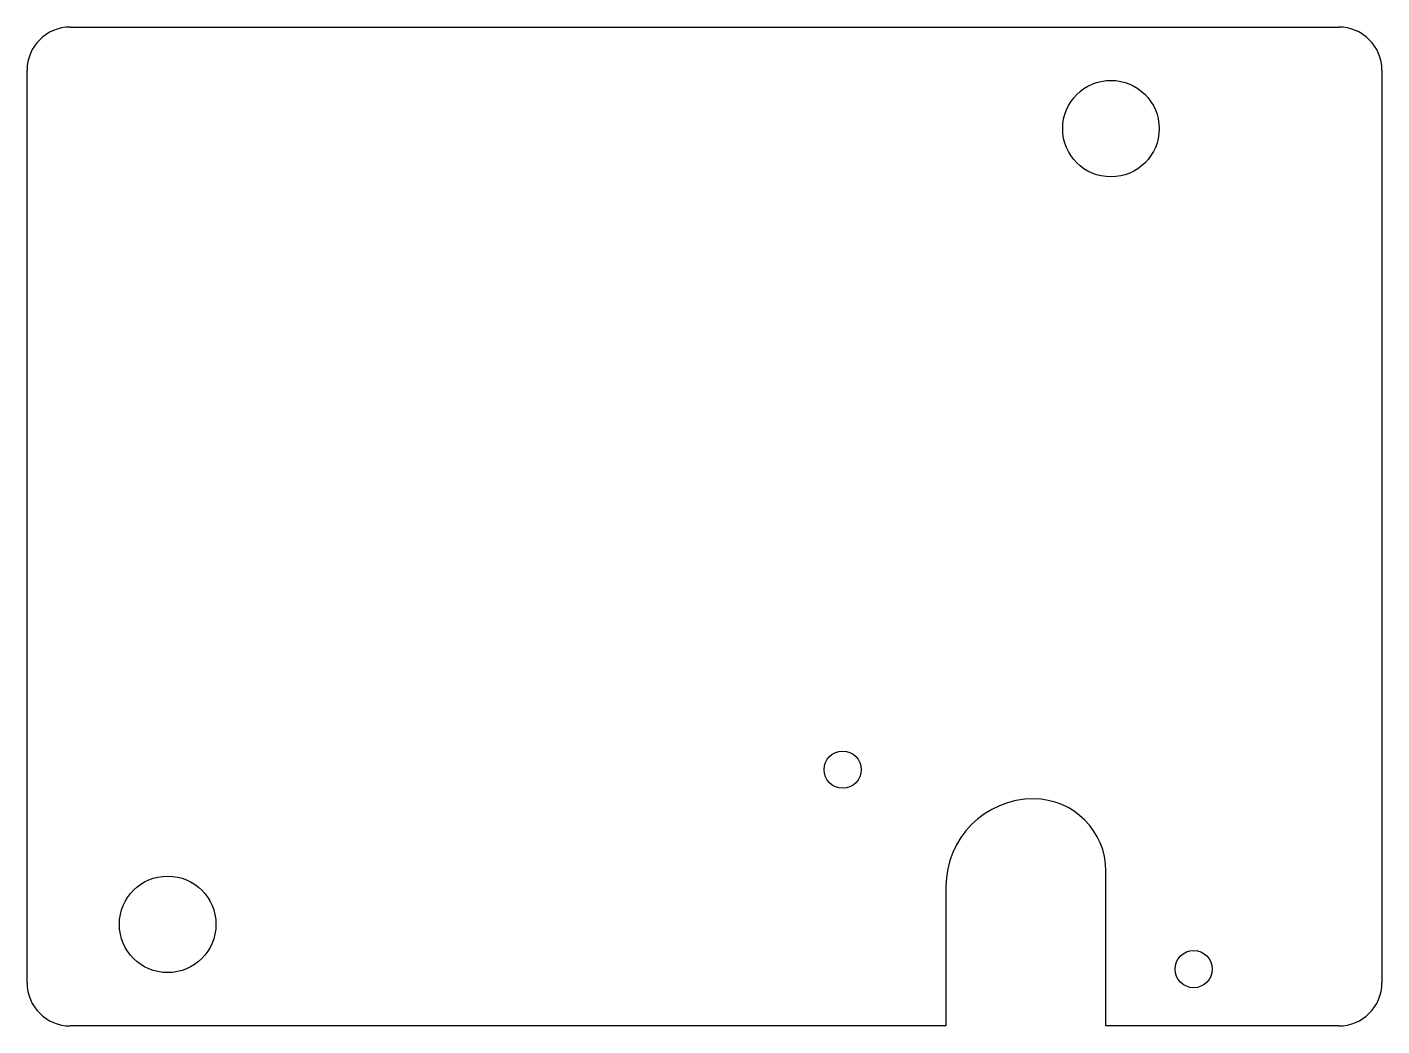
# Model space of a CAD drawing. Extents: x 0 to 40, y 0 to 29.5.
import ezdxf

# ---------------------------------------------------------------- set-up
doc = ezdxf.new("R2010")
doc.units = 0
doc.layers.add('20', color=7, linetype='CONTINUOUS')

msp = doc.modelspace()

# ---------------------------------------------------------------- linework, layer by layer
at = {"layer": '20'}
for p, q in [((1.27, 29.5), (38.73, 29.5)), ((0, 1.27), (0, 28.23)), ((40, 28.23), (40, 1.27)), ((31.8516, 0), (31.8516, 4.572)), ((27.1272, 4.1148), (27.1272, 0)), ((27.1272, 0), (1.27, 0)), ((38.73, 0), (31.8516, 0))]:
    msp.add_line(p, q, dxfattribs=at)
for centre, radius in [((32, 26.5), 1.425), ((24.0792, 7.5692), 0.55), ((4.15, 3), 1.425), ((34.4424, 1.6764), 0.55)]:
    msp.add_circle(centre, radius, dxfattribs=at)
for centre, radius, start, end in [((1.27, 28.23), 1.27, 90, 180), ((38.73, 28.23), 1.27, 0, 90), ((29.718, 4.1148), 2.5908, 90, 180), ((29.718, 4.572), 2.1336, 0, 90), ((1.27, 1.27), 1.27, 180, 270), ((38.73, 1.27), 1.27, 270, 0)]:
    msp.add_arc(centre, radius, start, end, dxfattribs=at)

doc.saveas('drawing.dxf')
